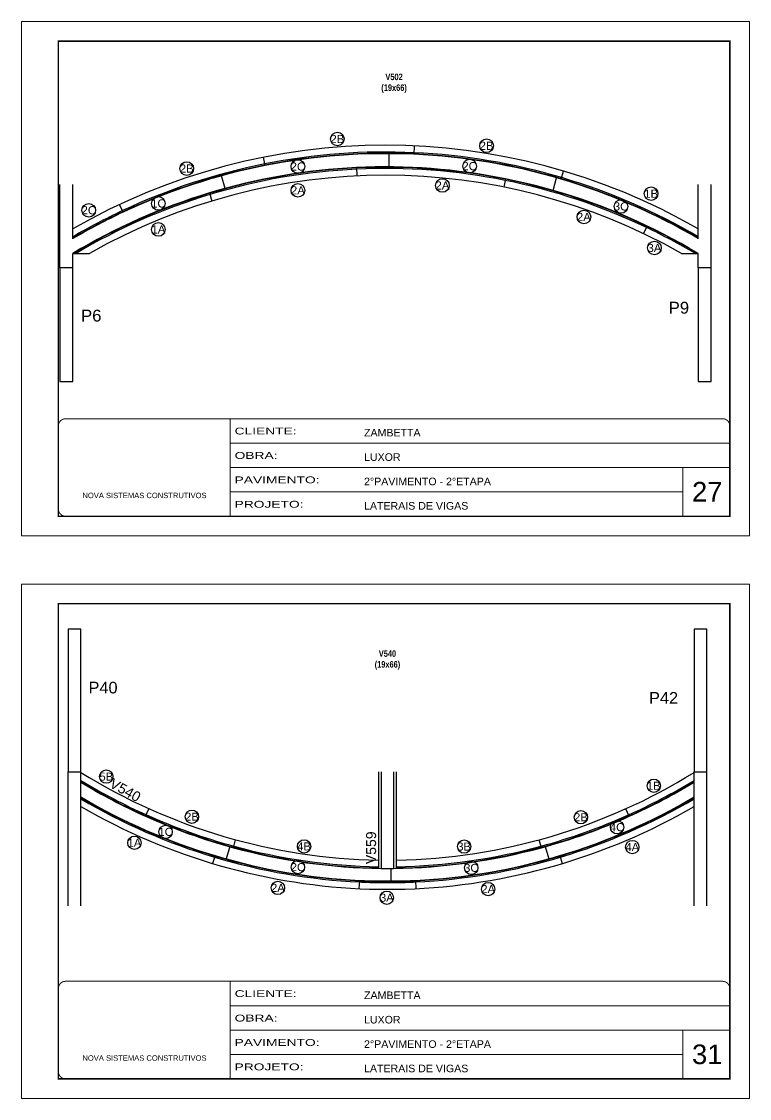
# Model space of a CAD drawing. Extents: x -15895 to 12929, y -2522 to 15173.
# Drawn here: x 6493 to 7978, y 5518 to 7716 of the extents above; entities that cross this region are included whole.
import ezdxf
from ezdxf.enums import TextEntityAlignment as Align

# ---------------------------------------------------------------- set-up
doc = ezdxf.new("R2010")
doc.units = 0
doc.linetypes.add('CONTINUO', pattern=[0])
doc.linetypes.add('DASHED', pattern=[0.75, 0.5, -0.25])
doc.layers.add('00 - FELIPE', color=6, linetype='Continuous', plot=False)
for name, color, linetype, lineweight in [('CARIMBO', 255, 'Continuous', 9), ('Folhas', 255, 'Continuous', 9), ('SARRAFO DE PRESSAO', 251, 'DASHED', 9)]:
    doc.layers.add(name, color=color, linetype=linetype, lineweight=lineweight)
for name, color, linetype in [('MTH-PILAR-SEGUE', 5, 'Continuous'), ('MTH-TIT1-PILAR', 5, 'Continuous'), ('MTH-TIT1-VIGA', 5, 'Continuous'), ('NOMENCLATURA', 7, 'Continuous'), ('Romaneio', 10, 'Continuous')]:
    doc.layers.add(name, color=color, linetype=linetype)
doc.styles.add('ARIAL', font='arial.ttf')
doc.styles.add('TECNICA', font='techb___.ttf', dxfattribs={"height": 10})
doc.styles.add('Tecnologia', font='')
doc.styles.add('TQS_ARIAL', font='arial.ttf')
doc.styles.get('Tecnologia').set_extended_font_data('Forgotten Futurist')

# ---------------------------------------------------------------- blocks, each defined once
blk = doc.blocks.new('9999999999')
at = {"color": 30, "linetype": 'CONTINUO'}
for p, q in [((98564.6, 34230.2), (98564.6, 34429.4)), ((98564.6, 34379.6), (99584, 34379.6)), ((98564.6, 34329.8), (99488, 34329.8)), ((99584, 34329.8), (99488, 34329.8)), ((99488, 34329.8), (99488, 34230.2)), ((98564.6, 34280), (99488, 34280))]:
    blk.add_line(p, q, dxfattribs=at)
at = {"color": 30, "linetype": 'CONTINUO', "const_width": 2}
blk.add_lwpolyline([(99584, 34230.2), (99584, 34414.4, 0.414214), (99569, 34429.4), (98229, 34429.4, 0.414214), (98214, 34414.4), (98214, 34245.2, 0.414214), (98229, 34230.2), (99584, 34230.2)], format="xyb", dxfattribs=at)
at = {"layer": 'Folhas'}
blk.add_lwpolyline([(98139, 34190.2), (99624, 34190.2), (99624, 35240.2), (98139, 35240.2)], close=True, dxfattribs=at)
at = {"layer": 'Folhas', "color": 30, "const_width": 3}
blk.add_lwpolyline([(98214, 34230.2), (99584, 34230.2), (99584, 35200.2), (98214, 35200.2)], close=True, dxfattribs=at)
at = {"color": 7, "linetype": 'Continuous', "ltscale": 5, "style": 'ARIAL'}
for s, height, p in [('ZAMBETTA', 15.48, (98837.7, 34393.1)), ('LUXOR', 15.48, (98837.7, 34343.3)), ('2°PAVIMENTO - 2°ETAPA', 15.483, (98837.7, 34293.5)), ('NOVA SISTEMAS CONSTRUTIVOS', 11.059, (98263.2, 34267.2)), ('LATERAIS DE VIGAS', 15.483, (98837.7, 34243.7))]:
    blk.add_text(s, height=height, dxfattribs=at).set_placement(p)
at = {"layer": 'Folhas', "color": 7, "style": 'Tecnologia', "width": 1.5}
for s, p in [('CLIENTE:', (98573.7, 34397.2)), ('OBRA:', (98573.7, 34347.3)), ('PAVIMENTO:', (98573.7, 34297.5)), ('PROJETO:', (98573.7, 34247.7))]:
    blk.add_text(s, height=14, dxfattribs=at).set_placement(p)
blk = doc.blocks.new('A$C2c9dad4f')
at = {"linetype": 'Continuous'}
for p, q in [((1043.8, 1823.1), (1044.9, 1847.9)), ((606.1, 1790.2), (601.2, 1814.5)), ((874.9, 1784.3), (876, 1759.5)), ((1476.5, 1750), (1483.6, 1773.8)), ((1312.5, 1751.2), (1307.6, 1726.9)), ((3.1, 1489.1), (3.1, 1734.4)), ((41.1, 1575.1), (41.1, 1734.4)), ((1879.1, 1575.1), (1879.1, 1734.4)), ((1917.1, 1489.1), (1917.1, 1734.4)), ((189.1, 1653.1), (178.6, 1675.6)), ((1728.9, 1612.5), (1718.2, 1590.1)), ((41.1, 1489.1), (41.1, 1531.8)), ((1829.9, 1531.8), (1879.1, 1531.8)), ((1879.1, 1489.1), (1879.1, 1531.8))]:
    blk.add_line(p, q, dxfattribs=at)
blk.add_line((41.1, 1531.8), (90.3, 1531.8))
blk.add_lwpolyline([(442.4, 1709.7), (449.5, 1685.9)], dxfattribs=at)
for centre, radius, start, end in [((960.1, 10.6), 1839.3, 60.0236, 119.9764), ((960.1, 0), 1761.5, 60.4108, 119.5892)]:
    blk.add_arc(centre, radius, start, end, dxfattribs=at)
at = {"layer": '00 - FELIPE', "linetype": 'Continuous'}
for p, q in [((970.8, 1786.3), (971.1, 1825)), ((488.5, 1723), (478.3, 1759.9)), ((1452.4, 1717.2), (1463, 1754))]:
    blk.add_line(p, q, dxfattribs=at)
for centre, radius, start, end in [((960.1, 10.6), 1819.3, 87.3581, 101.2517), ((960.1, 10.6), 1815.7, 87.3581, 101.2517), ((960.1, 10.6), 1814.5, 87.3581, 101.2517), ((960.1, 10.6), 1815.7, 73.4645, 87.3581), ((960.1, 10.6), 1814.5, 73.4645, 87.3581), ((960.1, 10.6), 1819.3, 73.4645, 87.3581), ((960.1, 10.6), 1819.3, 101.2517, 115.1453), ((960.1, 10.6), 1815.7, 101.2517, 115.1453), ((960.1, 10.6), 1814.5, 101.2517, 115.1453), ((960.1, 0), 1786.3, 92.7359, 106.8485), ((960.1, 0), 1785.1, 92.7359, 106.8485), ((960.1, 0), 1781.5, 92.7359, 106.8485), ((960.1, 0), 1786.3, 78.6232, 92.7359), ((960.1, 0), 1785.1, 78.6232, 92.7359), ((960.1, 0), 1781.5, 78.6232, 92.7359), ((960.1, 0), 1781.5, 64.5105, 78.6232), ((960.1, 0), 1785.1, 64.5105, 78.6232), ((960.1, 0), 1786.3, 74.0045, 78.6232), ((960.1, 10.6), 1814.5, 59.5709, 73.4645), ((960.1, 10.6), 1815.7, 59.5931, 73.4645), ((960.1, 10.6), 1819.3, 59.6596, 73.4645), ((960.1, 0), 1786.3, 59.0388, 74.0045), ((960.1, 0), 1786.3, 106.8485, 120.9612), ((960.1, 0), 1785.1, 106.8485, 120.897), ((960.1, 0), 1781.5, 106.8485, 120.7029), ((960.1, 10.6), 1819.3, 115.1453, 120.3404), ((960.1, 10.6), 1815.7, 115.1453, 120.4069), ((960.1, 10.6), 1814.5, 115.1453, 120.4291), ((960.1, 0), 1781.5, 59.2971, 64.5105), ((960.1, 0), 1785.1, 59.103, 64.5105)]:
    blk.add_arc(centre, radius, start, end, dxfattribs=at)
at = {"layer": 'MTH-PILAR-SEGUE', "linetype": 'Continuous'}
for points in [[(3.1, 1155.1), (41.1, 1155.1), (41.1, 1489.1), (3.1, 1489.1), (3.1, 1155.1)], [(1879.1, 1155.1), (1917.1, 1155.1), (1917.1, 1489.1), (1879.1, 1489.1), (1879.1, 1155.1)]]:
    blk.add_lwpolyline(points, dxfattribs=at)
at = {"layer": 'Romaneio', "color": 1, "linetype": 'ByBlock'}
for centre in [(818.5, 1868.3), (1257, 1848.4), (702.5, 1787.3), (1207.2, 1788.5), (375.9, 1781.3), (1127.4, 1731.6), (702.5, 1717.1), (1740.7, 1707.5), (292.5, 1678.8), (1652.2, 1670), (88, 1658.6), (1543, 1638.9), (292.5, 1602.2), (1750.4, 1547.8)]:
    blk.add_circle(centre, 20, dxfattribs=at)
at = {"layer": 'MTH-TIT1-PILAR', "linetype": 'Continuous', "style": 'TQS_ARIAL'}
for s, p in [('P6', (65.4, 1331.4)), ('P9', (1792.5, 1354.5))]:
    blk.add_text(s, height=35, dxfattribs=at).set_placement(p)
at = {"layer": 'Romaneio', "color": 255, "linetype": 'ByBlock', "style": 'ARIAL'}
for s, p in [('2B', (818.5, 1868.3)), ('2B', (1257, 1848.4)), ('2B', (375.9, 1781.3)), ('2C', (702.5, 1787.3)), ('2C', (1207.2, 1788.5)), ('2A', (1127.4, 1731.6)), ('2A', (702.5, 1717.1)), ('1B', (1740.7, 1707.5)), ('1C', (292.5, 1678.8)), ('3C', (1652.2, 1670)), ('2C', (88, 1658.6)), ('2A', (1543, 1638.9)), ('1A', (292.5, 1602.2)), ('3A', (1750.4, 1547.8))]:
    blk.add_text(s, height=24, dxfattribs=at).set_placement(p, align=Align.MIDDLE_CENTER)
blk = doc.blocks.new('A$C10425ab8')
at = {"linetype": 'Continuous'}
for p, q in [((7.3, 34.9), (7.3, 436.9)), ((45.3, 34.9), (45.3, 436.9)), ((937.3, 436.9), (937.3, 147)), ((945.3, 436.9), (945.3, 146.9)), ((983.3, 146.9), (983.3, 436.9)), ((991.3, 147), (991.3, 436.9)), ((1883.3, 34.9), (1883.3, 436.9)), ((1921.3, 34.9), (1921.3, 436.9)), ((239.4, 303.3), (249.5, 325.9)), ((1688.7, 303.1), (1678.6, 325.7)), ((502.8, 209), (509.3, 232.9)), ((1425.8, 209), (1419.3, 232.9)), ((447.5, 185.2), (440.4, 161.5)), ((1481.2, 185.2), (1488.3, 161.5)), ((945.3, 147), (983.3, 147)), ((880.1, 110.9), (878.9, 86.2)), ((1048.6, 110.9), (1049.8, 86.2))]:
    blk.add_line(p, q, dxfattribs=at)
blk.add_lwpolyline([(45.3, 332.4, 0.124043), (910.9, 84.9), (1017.8, 84.9, 0.124043), (1883.3, 332.4)], format="xyb", dxfattribs=at)
for centre, start, end in [((969.2, 1926.2), 238.2291, 268.9597), ((959.5, 1926.2), 271.0403, 301.7709)]:
    blk.add_arc(centre, 1754.6, start, end, dxfattribs=at)
at = {"layer": '00 - FELIPE', "linetype": 'Continuous'}
for p, q in [((491.8, 212.2), (480.8, 176)), ((1436.9, 212.2), (1447.8, 176)), ((974, 147), (974, 109.7))]:
    blk.add_line(p, q, dxfattribs=at)
for points in [[(1688.7, 303.1, 0.030919), (1883.3, 405.4)], [(45.3, 361.1, 0.060599), (447.5, 185.2, 0.059302)], [(45.3, 359.7, 0.060501), (447.2, 184.1, 0.059255)], [(45.3, 355.5, 0.060209), (446.1, 180.6, 0.059114)], [(1481.2, 185.2, 0.060599), (1883.3, 361.1)], [(1481.5, 184.1, 0.060501), (1883.3, 359.7)], [(1482.5, 180.6, 0.060209), (1883.3, 355.5)], [(1425.8, 209, 0.039293), (1688.7, 303.1, 0.039293)], [(446.1, 180.6, 0.060599), (879.9, 106.2, 0.059248)], [(447.2, 184.1, 0.060599), (880, 109.7, 0.059221)], [(447.5, 185.2, 0.060599), (880.1, 110.9, 0.059212)], [(1048.6, 110.9, 0.060599), (1481.2, 185.2, 0.060599)], [(1048.6, 109.7, 0.060599), (1481.5, 184.1, 0.060599)], [(1048.8, 106.2, 0.060599), (1482.5, 180.6, 0.060599)], [(879.9, 106.2, 0.004301), (911.2, 104.9), (1017.5, 104.9, 0.004301), (1048.8, 106.2, 0.004301)], [(880, 109.7, 0.004293), (911.2, 108.5), (1017.4, 108.5, 0.004293), (1048.6, 109.7, 0.004293)], [(880.1, 110.9, 0.004291), (911.3, 109.7), (1017.4, 109.7, 0.004291), (1048.6, 110.9, 0.004291)]]:
    blk.add_lwpolyline(points, format="xyb", dxfattribs=at)
for centre, radius, start, end in [((969.2, 1926.2), 1774.6, 238.6282, 245.8061), ((969.2, 1926.2), 1778.2, 238.6989, 245.7868), ((969.2, 1926.2), 1779.4, 238.7224, 245.7868), ((959.5, 1926.2), 1774.6, 294.1939, 301.3718), ((959.5, 1926.2), 1778.2, 294.1939, 301.3011), ((969.2, 1926.2), 1779.4, 245.7868, 254.8067), ((969.2, 1926.2), 1778.2, 245.7868, 254.8067), ((969.2, 1926.2), 1774.6, 245.8061, 254.8067), ((959.5, 1926.2), 1774.6, 285.1933, 294.1939), ((959.5, 1926.2), 1778.2, 285.1933, 294.1939), ((969.2, 1926.2), 1779.4, 254.8067, 269.2318), ((969.2, 1926.2), 1778.2, 254.8067, 268.9735), ((969.2, 1926.2), 1774.6, 254.8067, 268.9714), ((959.5, 1926.2), 1779.4, 270.7682, 285.1933), ((959.5, 1926.2), 1774.6, 271.0286, 285.1933), ((959.5, 1926.2), 1778.2, 271.0265, 285.1933)]:
    blk.add_arc(centre, radius, start, end, dxfattribs=at)
at = {"layer": 'MTH-PILAR-SEGUE', "linetype": 'Continuous'}
for points in [[(7.3, 436.9), (45.3, 436.9), (45.3, 864.9), (7.3, 864.9), (7.3, 436.9)], [(1883.3, 436.9), (1921.3, 436.9), (1921.3, 864.9), (1883.3, 864.9), (1883.3, 436.9)]]:
    blk.add_lwpolyline(points, dxfattribs=at)
at = {"layer": 'Romaneio', "color": 1, "linetype": 'ByBlock'}
for centre in [(121.6, 422.2), (1762.7, 394.8), (378.3, 302), (1544.2, 300.3), (299.4, 256.5), (1652.5, 270.5), (205.9, 223.8), (714.5, 212.9), (1194.2, 212.5), (1698.2, 211), (695.9, 150.7), (1215.6, 148.5), (635.9, 88.5), (1266.2, 84.9), (962.4, 59.1)]:
    blk.add_circle(centre, 20, dxfattribs=at)
at = {"layer": 'MTH-TIT1-PILAR', "linetype": 'Continuous', "style": 'TQS_ARIAL'}
for s, p in [('P40', (68.4, 671.8)), ('P42', (1748.4, 640.9))]:
    blk.add_text(s, height=35, dxfattribs=at).set_placement(p)
at = {"layer": 'MTH-TIT1-VIGA', "linetype": 'Continuous', "style": 'TQS_ARIAL'}
for s, rotation, p in [('V540', 330.7921, (128.4, 392.5)), ('V559', 90, (930.3, 159.9))]:
    blk.add_text(s, height=30, rotation=rotation, dxfattribs=at).set_placement(p)
at = {"layer": 'Romaneio', "color": 255, "linetype": 'ByBlock', "style": 'ARIAL'}
for s, p in [('5B', (121.6, 422.2)), ('1B', (1762.7, 394.8)), ('2B', (378.3, 302)), ('2B', (1544.2, 300.3)), ('1C', (299.4, 256.5)), ('4C', (1652.5, 270.5)), ('1A', (205.9, 223.8)), ('4B', (714.5, 212.9)), ('3B', (1194.2, 212.5)), ('4A', (1698.2, 211)), ('2C', (695.9, 150.7)), ('3C', (1215.6, 148.5)), ('2A', (635.9, 88.5)), ('2A', (1266.2, 84.9)), ('3A', (962.4, 59.1))]:
    blk.add_text(s, height=24, dxfattribs=at).set_placement(p, align=Align.MIDDLE_CENTER)

msp = doc.modelspace()

# ---------------------------------------------------------------- block references
for name, p, xscale, yscale, zscale in [('A$C2c9dad4f', (6568.97, 6179.73), 0.6941623543587673, 0.6941623543587673, 0.6941623543587673), ('A$C10425ab8', (6583, 5887.51), 0.6806429749843854, 0.6806429749843854, 0.6806429749843854)]:
    msp.add_blockref(name, p, dxfattribs=dict(xscale=xscale, yscale=yscale, zscale=zscale))
at = {"layer": 'SARRAFO DE PRESSAO', "color": 6, "linetype": 'ByBlock'}
for p in [(-91646.11, -27523.8), (-91646.11, -28672.37)]:
    msp.add_blockref('9999999999', p, dxfattribs=at)

# ---------------------------------------------------------------- texts
at = {"layer": 'CARIMBO', "style": 'ARIAL'}
for s, p in [('27', (7860.73, 6736.55)), ('31', (7860.73, 5587.98))]:
    msp.add_text(s, height=40, dxfattribs=at).set_placement(p)
at = {"layer": 'NOMENCLATURA', "char_height": 13.2, "attachment_point": 2, "style": 'TECNICA'}
for s, insert in [('V502\\P(19x66)', (7252.87, 7610.03)), ('V540\\P(19x66)', (7239.37, 6432.69))]:
    msp.add_mtext_dynamic_manual_height_columns(s, width=300.2766, gutter_width=1, heights=[0], dxfattribs=dict(at, insert=insert))

doc.saveas('drawing.dxf')
